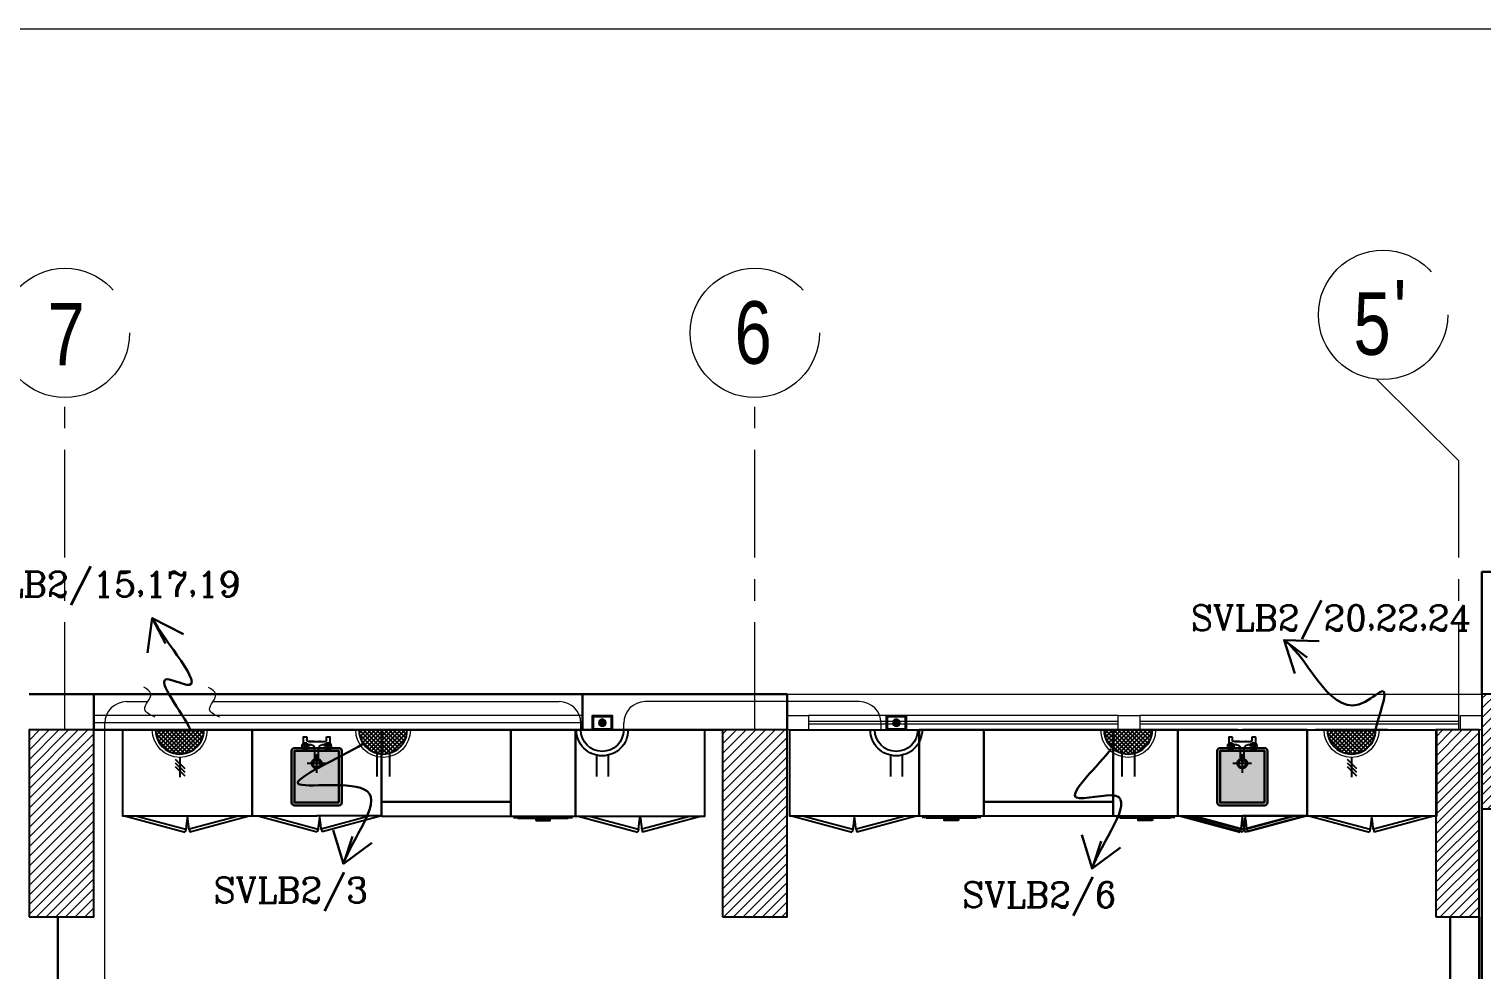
# Model space of a CAD drawing. Extents: x 1315 to 1416, y 473 to 837.
# Drawn here: x 1355.04 to 1365.15, y 598.63 to 605.18 of the extents above; entities that cross this region are included whole.
import ezdxf

# ---------------------------------------------------------------- set-up
doc = ezdxf.new("R2010")
doc.units = 0
doc.header["$MEASUREMENT"] = 0
for name, pattern in [('ACAD_ISO02W100', [15, 12, -3]), ('CENTERX2', [4, 2.5, -0.5, 0.5, -0.5]), ('DASHED', [19.05, 12.7, -6.35])]:
    doc.linetypes.add(name, pattern=pattern)
doc.layers.get('0').update_dxf_attribs({"color": 252, "linetype": 'CONTINUOUS', "lineweight": 30})
for name, color, linetype in [('-FUR', 252, 'CONTINUOUS'), ('E-SOCKETS', 6, 'CONTINUOUS'), ('POWER', 1, 'CONTINUOUS'), ('SAN', 252, 'CONTINUOUS'), ('WIRING', 4, 'CONTINUOUS')]:
    doc.layers.add(name, color=color, linetype=linetype)
for name, color, linetype, lineweight in [('axis', 252, 'CENTERX2', 5), ('Column', 252, 'CONTINUOUS', 25), ('elev', 252, 'CONTINUOUS', 9), ('Elevation', 252, 'CONTINUOUS', 18), ('hatch', 252, 'CONTINUOUS', 9), ('txt in circle', 252, 'CONTINUOUS', 13), ('UG-BORDER', 20, 'CONTINUOUS', 80), ('Wall', 252, 'CONTINUOUS', 30), ('WINDOW', 252, 'CONTINUOUS', 5), ('WIRRING', 3, 'CONTINUOUS', 5)]:
    doc.layers.add(name, color=color, linetype=linetype, lineweight=lineweight)
doc.styles.add('ARIAL', font='arial.ttf')
doc.styles.add('E80', font='romanc.shx')
doc.styles.add('SOSA2', font='SOSA.shx', dxfattribs={"width": 0.8})
doc.dimstyles.new('DIM-100-IN', dxfattribs={"dimtxt": 0.22, "dimasz": 0.1, "dimexe": 0.15, "dimexo": 0.15, "dimgap": 0, "dimtad": 0, "dimrnd": 0.05, "dimzin": 1, "dimdsep": 46, "dimtxsty": 'ARIAL', "dimblk": 'DOT', "dimcen": 0.2, "dimclrd": 256, "dimclre": 256, "dimclrt": 23, "dimadec": 0, "dimazin": 0, "dimtfac": 1, "dimtmove": 2, "dimatfit": 2, "dimldrblk": 'OPEN90', "dimfxl": 0.15, "dimfxlon": 1, "dimtolj": 1, "dimtzin": 0, "dimlwe": -1, "dimarcsym": 0})
pattern_1 = [(45, (1560.84348, 263.17996), (-0.0336759605, 0.0336759605), [])]

# ---------------------------------------------------------------- blocks, each defined once
blk = doc.blocks.new('A$C11ED6BD5')
at = {"layer": 'axis', "color": 0, "ltscale": 2}
blk.add_line((-17.35, 23.823), (-17.921, 24.39), dxfattribs=at)
at = {"layer": 'axis', "color": 0, "ltscale": 0.3}
for p, q in [((-27.05, 21.95), (-27.05, 24.264)), ((-22.25, 21.95), (-22.25, 24.264)), ((-17.35, 21.95), (-17.35, 23.823))]:
    blk.add_line(p, q, dxfattribs=at)
at = {"layer": 'axis', "color": 0}
for centre in [(-17.878, 24.84), (-27.05, 24.714), (-22.25, 24.714)]:
    blk.add_circle(centre, 0.45, dxfattribs=at)
at = {"layer": 'txt in circle', "color": 0, "ltscale": 0.01, "attachment_point": 5, "style": 'SOSA2'}
for s, insert, char_height in [("{\\fArial|b0|i0|c0|p34;'}", (-17.76, 24.866), 0.43546), ('5', (-17.954, 24.776), 0.435), ('7', (-27.041, 24.705), 0.435), ('6', (-22.261, 24.714), 0.435)]:
    blk.add_mtext(s, dxfattribs=dict(at, insert=insert, char_height=char_height))
blk = doc.blocks.new('5')
at = {"layer": '-FUR', "linetype": 'ACAD_ISO02W100'}
for p, q in [((41999.789, -66320.448), (42000.689, -66320.448)), ((41999.809, -66321.048), (42000.222, -66321.159)), ((41999.886, -66321.048), (42000.227, -66321.139)), ((42000.591, -66321.048), (42000.25, -66321.139)), ((42000.669, -66321.048), (42000.255, -66321.159)), ((42000.227, -66321.139), (42000.222, -66321.159)), ((42000.25, -66321.139), (42000.255, -66321.159))]:
    blk.add_line(p, q, dxfattribs=at)
at = {"layer": '-FUR'}
blk.add_lwpolyline([(41999.789, -66320.448), (42000.689, -66320.448), (42000.689, -66321.048), (41999.789, -66321.048)], close=True, dxfattribs=at)
at = {"layer": '-FUR', "linetype": 'ACAD_ISO02W100'}
for centre, start, end in [((42001.754, -66321.281), 171.2611, 174.7069), ((41998.723, -66321.281), 5.2931, 8.7389)]:
    blk.add_arc(centre, 1.533, start, end, dxfattribs=at)
blk = doc.blocks.new('3')
at = {"layer": '-FUR', "linetype": 'ACAD_ISO02W100'}
blk.add_line((41990.019, -66320.48), (41990.469, -66320.48), dxfattribs=at)
at = {"layer": '-FUR'}
for p, q in [((41990.039, -66321.09), (41990.449, -66321.09)), ((41990.069, -66321.095), (41990.419, -66321.095))]:
    blk.add_line(p, q, dxfattribs=at)
blk.add_lwpolyline([(41990.019, -66321.08), (41990.469, -66321.08), (41990.469, -66320.48), (41990.019, -66320.48)], close=True, dxfattribs=at)
at = {"layer": '-FUR', "color": 1}
blk.add_lwpolyline([(41990.194, -66321.11), (41990.294, -66321.11), (41990.294, -66321.1), (41990.194, -66321.1)], close=True, dxfattribs=at)
blk = doc.blocks.new('ba7es')
at = {"layer": '-FUR', "linetype": 'ACAD_ISO02W100'}
blk.add_line((1323.89, 576.658), (1322.99, 576.658), dxfattribs=at)
for p, q in [((1323.89, 577.258), (1322.99, 577.258)), ((1322.99, 577.258), (1322.99, 576.658)), ((1323.89, 576.658), (1323.89, 577.258)), ((1322.99, 576.658), (1322.99, 576.758)), ((1322.99, 576.758), (1323.89, 576.758))]:
    blk.add_line(p, q)
blk = doc.blocks.new('YY5Y5')
at = {"layer": 'SAN', "color": 1}
for p, q in [((434.16, 537.56), (433.7, 538.02)), ((434.16, 536.15), (433.7, 535.69)), ((433.83, 542.04), (433.83, 538.56)), ((435.73, 542.41), (434.2, 542.41)), ((435.58, 537.56), (436.04, 538.02)), ((435.58, 536.15), (436.04, 535.69)), ((435.73, 540.55), (435.73, 542.41)), ((436.72, 537.65), (438.25, 537.65)), ((446.18, 539.55), (436.73, 539.55)), ((440.5, 535.4), (440.5, 528.74)), ((442.4, 528.74), (442.4, 535.4)), ((443.04, 539.55), (446.16, 539.55)), ((444.65, 537.65), (446.18, 537.65)), ((447.32, 537.56), (446.86, 538.02)), ((447.32, 536.15), (446.86, 535.69)), ((447.16, 542.41), (447.16, 540.55)), ((448.69, 542.41), (447.16, 542.41)), ((448.74, 537.56), (449.2, 538.02)), ((448.74, 536.15), (449.2, 535.69)), ((449.07, 538.56), (449.07, 542.04)), ((440.87, 528.36), (442.03, 528.36))]:
    blk.add_line(p, q, dxfattribs=at)
at = {"layer": 'SAN', "color": 1, "linetype": 'Continuous'}
blk.add_line((439.23, 539.55), (439.86, 539.55), dxfattribs=at)
at = {"layer": 'SAN', "color": 2, "linetype": 'DASHED'}
for points in [[(436.06, 527.03), (446.84, 527.03)], [(441.45, 532.42), (441.45, 521.63)]]:
    blk.add_lwpolyline(points, dxfattribs=at)
at = {"layer": 'SAN', "color": 1}
for centre, radius in [((434.87, 536.85), 2), ((434.87, 536.85), 1), ((434.87, 536.85), 0.8), ((448.03, 536.85), 2), ((448.03, 536.85), 1), ((448.03, 536.85), 0.8)]:
    blk.add_circle(centre, radius, dxfattribs=at)
for centre, radius, start, end in [((434.2, 542.04), 0.375, 90, 180), ((436.73, 540.55), 1, 180, 270), ((438.25, 535.4), 2.25, 0, 90), ((444.65, 535.4), 2.25, 90, 180), ((446.16, 540.55), 1, 270, 0), ((448.69, 542.04), 0.375, 0, 90), ((441.45, 527.03), 2.86, 109.43194, 70.56806), ((441.45, 527.03), 2.08, 117.27647, 62.72353), ((440.87, 528.74), 0.375, 180, 270), ((442.03, 528.74), 0.375, 270, 360)]:
    blk.add_arc(centre, radius, start, end, dxfattribs=at)
blk = doc.blocks.new('fd')
at = {"layer": '-FUR'}
h = blk.add_hatch(color=254, dxfattribs=at)
h.paths.add_polyline_path([(1322.664, 576.699), (1322.354, 576.699), (1322.354, 577.059), (1322.664, 577.059)], flags=16)
edge = h.paths.add_edge_path()
edge.add_line((1322.664, 576.679), (1322.354, 576.679))
edge.add_arc((1322.354, 576.699), 0.02, 180, 270, ccw=False)
edge.add_line((1322.334, 576.699), (1322.334, 577.059))
edge.add_arc((1322.354, 577.059), 0.02, 90, 180, ccw=False)
edge.add_line((1322.354, 577.079), (1322.664, 577.079))
edge.add_arc((1322.664, 577.059), 0.02, 0, 90, ccw=False)
edge.add_line((1322.684, 577.059), (1322.684, 576.699))
edge.add_arc((1322.664, 576.699), 0.02, -90, 0, ccw=False)
blk.add_hatch(color=253, dxfattribs=at).paths.add_polyline_path([(1322.664, 577.059), (1322.664, 576.699), (1322.354, 576.699), (1322.354, 577.059)])
h = blk.add_hatch(color=251, dxfattribs=at)
h.paths.add_polyline_path([(1322.634, 577.029), (1322.664, 577.059), (1322.664, 576.699), (1322.634, 576.729)])
h.paths.add_polyline_path([(1322.634, 576.729), (1322.664, 576.699), (1322.354, 576.699), (1322.384, 576.729)])
h = blk.add_hatch(color=252, dxfattribs=at)
h.paths.add_polyline_path([(1322.384, 577.029), (1322.354, 577.059), (1322.664, 577.059), (1322.634, 577.029)])
h.paths.add_polyline_path([(1322.384, 576.729), (1322.354, 576.699), (1322.354, 577.059), (1322.384, 577.029)])
for p, q in [((1322.478, 577.206), (1322.06, 577.206)), ((1322.478, 577.206), (1322.96, 577.206)), ((1322.06, 576.606), (1322.51, 576.606)), ((1322.96, 576.606), (1322.51, 576.606))]:
    blk.add_line(p, q, dxfattribs=at)
at = {"layer": '-FUR', "linetype": 'ACAD_ISO02W100'}
for p, q in [((1322.06, 577.206), (1322.51, 577.206)), ((1322.96, 577.206), (1322.51, 577.206)), ((1322.1, 576.606), (1322.513, 576.495)), ((1322.177, 576.606), (1322.518, 576.514)), ((1322.882, 576.606), (1322.541, 576.514)), ((1322.96, 576.606), (1322.546, 576.495)), ((1322.518, 576.514), (1322.513, 576.495)), ((1322.541, 576.514), (1322.546, 576.495))]:
    blk.add_line(p, q, dxfattribs=at)
for centre, start, end in [((1324.045, 576.373), 171.2611, 174.7069), ((1321.014, 576.373), 5.2931, 8.7389)]:
    blk.add_arc(centre, 1.533, start, end, dxfattribs=at)
for p, q in [((1322.06, 577.206), (1322.06, 576.606)), ((1322.96, 577.206), (1322.96, 576.606))]:
    blk.add_line(p, q)
blk.add_lwpolyline([(1322.664, 576.679), (1322.354, 576.679, -0.414214), (1322.334, 576.699), (1322.334, 577.059, -0.414214), (1322.354, 577.079), (1322.664, 577.079, -0.414214), (1322.684, 577.059), (1322.684, 576.699, -0.414214)], format="xyb", close=True)
blk.add_lwpolyline([(1322.664, 576.679), (1322.354, 576.679, -0.414214), (1322.334, 576.699), (1322.334, 577.059, -0.414214), (1322.354, 577.079), (1322.664, 577.079, -0.414214), (1322.684, 577.059), (1322.684, 576.699, -0.414214)], format="xyb", close=True)
blk.add_lwpolyline([(1322.664, 576.699), (1322.354, 576.699), (1322.354, 577.059), (1322.664, 577.059)], close=True)
at = {"extrusion": (0, 0, -1), "xscale": 0.0121000000000322, "yscale": 0.0121000000000322, "zscale": -0.0121}
blk.add_blockref('YY5Y5', (-1327.85, 570.595), dxfattribs=at)
blk = doc.blocks.new('juy')
blk.add_line((1322.96, 577.206), (1322.96, 576.606))
blk.add_blockref('fd', (0, 0))
blk = doc.blocks.new('LAB 2')
h = blk.add_hatch(color=251)
h.set_gradient(color1=(255, 191, 127), color2=(255, 181, 107), one_color=1, tint=0.71)
h.paths.add_polyline_path([(993.602, 445.003), (993.292, 445.003), (993.292, 444.643), (993.602, 444.643)], flags=0)
edge = h.paths.add_edge_path(flags=17)
edge.add_line((993.602, 445.023), (993.292, 445.023))
edge.add_arc((993.292, 445.003), 0.02, 90, 180)
edge.add_line((993.272, 445.003), (993.272, 444.643))
edge.add_arc((993.292, 444.643), 0.02, 180, 270)
edge.add_line((993.292, 444.623), (993.602, 444.623))
edge.add_arc((993.602, 444.643), 0.02, 270, 360)
edge.add_line((993.622, 444.643), (993.622, 445.003))
edge.add_arc((993.602, 445.003), 0.02, 360, 450)
edge = h.paths.add_edge_path(flags=0)
edge.add_line((993.435, 444.71), (993.435, 444.629))
edge = h.paths.add_edge_path(flags=0)
edge.add_line((993.458, 444.629), (993.458, 444.71))
edge = h.paths.add_edge_path(flags=0)
edge.add_line((993.447, 444.665), (993.447, 444.796))
edge = h.paths.add_edge_path(flags=0)
edge.add_line((993.512, 444.731), (993.381, 444.731))
edge = h.paths.add_edge_path(flags=0)
edge.add_arc((993.447, 444.731), 0.0346, -70.5681, 250.5681, ccw=False)
edge = h.paths.add_edge_path(flags=0)
edge.add_arc((993.447, 444.731), 0.0251, -62.7235, 242.7235, ccw=False)
edge = h.paths.add_edge_path(flags=0)
edge.add_arc((993.44, 444.71), 0.00454, 90, 180, ccw=False)
edge = h.paths.add_edge_path(flags=0)
edge.add_arc((993.454, 444.71), 0.00454, 0, 90, ccw=False)
edge = h.paths.add_edge_path(flags=0)
edge.add_line((993.454, 444.714), (993.44, 444.714))
edge = h.paths.add_edge_path(flags=16)
edge.add_arc((993.367, 444.612), 0.0121, 0, 360, ccw=False)
edge = h.paths.add_edge_path(flags=16)
edge.add_line((993.518, 444.62), (993.512, 444.626))
edge = h.paths.add_edge_path(flags=16)
edge.add_line((993.535, 444.62), (993.54, 444.626))
edge = h.paths.add_edge_path(flags=16)
edge.add_line((993.358, 444.62), (993.353, 444.626))
edge = h.paths.add_edge_path(flags=16)
edge.add_line((993.376, 444.62), (993.381, 444.626))
h = blk.add_hatch(color=251)
h.set_gradient(color1=(255, 191, 127), color2=(255, 181, 107), one_color=1, tint=0.71)
edge = h.paths.add_edge_path(flags=17)
edge.add_line((993.602, 445.023), (993.292, 445.023))
edge.add_arc((993.292, 445.003), 0.02, 90, 180)
edge.add_line((993.272, 445.003), (993.272, 444.643))
edge.add_arc((993.292, 444.643), 0.02, 180, 270)
edge.add_line((993.292, 444.623), (993.602, 444.623))
edge.add_arc((993.602, 444.643), 0.02, 270, 360)
edge.add_line((993.622, 444.643), (993.622, 445.003))
edge.add_arc((993.602, 445.003), 0.02, 360, 450)
h.paths.add_polyline_path([(993.602, 445.003), (993.292, 445.003), (993.292, 444.643), (993.602, 444.643)], flags=0)
edge = h.paths.add_edge_path(flags=0)
edge.add_line((993.435, 444.71), (993.435, 444.629))
edge = h.paths.add_edge_path(flags=0)
edge.add_line((993.458, 444.629), (993.458, 444.71))
edge = h.paths.add_edge_path(flags=0)
edge.add_line((993.447, 444.665), (993.447, 444.796))
edge = h.paths.add_edge_path(flags=0)
edge.add_line((993.512, 444.731), (993.381, 444.731))
edge = h.paths.add_edge_path(flags=0)
edge.add_arc((993.447, 444.731), 0.0346, -70.5681, 250.5681, ccw=False)
edge = h.paths.add_edge_path(flags=0)
edge.add_arc((993.447, 444.731), 0.0251, -62.7235, 242.7235, ccw=False)
edge = h.paths.add_edge_path(flags=0)
edge.add_arc((993.44, 444.71), 0.00454, 90, 180, ccw=False)
edge = h.paths.add_edge_path(flags=0)
edge.add_arc((993.454, 444.71), 0.00454, 0, 90, ccw=False)
edge = h.paths.add_edge_path(flags=0)
edge.add_line((993.454, 444.714), (993.44, 444.714))
edge = h.paths.add_edge_path(flags=16)
edge.add_arc((993.367, 444.612), 0.0121, 0, 360, ccw=False)
edge = h.paths.add_edge_path(flags=16)
edge.add_line((993.518, 444.62), (993.512, 444.626))
edge = h.paths.add_edge_path(flags=16)
edge.add_line((993.535, 444.62), (993.54, 444.626))
edge = h.paths.add_edge_path(flags=16)
edge.add_line((993.358, 444.62), (993.353, 444.626))
edge = h.paths.add_edge_path(flags=16)
edge.add_line((993.376, 444.62), (993.381, 444.626))
h = blk.add_hatch(color=251)
h.set_gradient(color1=(255, 191, 127), color2=(255, 181, 107), one_color=1, tint=0.71)
edge = h.paths.add_edge_path(flags=16)
edge.add_line((993.602, 445.023), (993.292, 445.023))
edge.add_arc((993.292, 445.003), 0.02, 90, 180)
edge.add_line((993.272, 445.003), (993.272, 444.643))
edge.add_arc((993.292, 444.643), 0.02, 180, 270)
edge.add_line((993.292, 444.623), (993.602, 444.623))
edge.add_arc((993.602, 444.643), 0.02, 270, 360)
edge.add_line((993.622, 444.643), (993.622, 445.003))
edge.add_arc((993.602, 445.003), 0.02, 360, 450)
edge = h.paths.add_edge_path()
edge.add_arc((993.367, 444.612), 0.0242, 0, 360, ccw=False)
edge = h.paths.add_edge_path(flags=16)
edge.add_arc((993.367, 444.612), 0.0121, 0, 360, ccw=False)
edge = h.paths.add_edge_path(flags=16)
edge.add_arc((993.367, 444.612), 0.00968, 0, 360, ccw=False)
edge = h.paths.add_edge_path(flags=16)
edge.add_line((993.358, 444.62), (993.353, 444.626))
edge = h.paths.add_edge_path(flags=16)
edge.add_line((993.358, 444.603), (993.353, 444.598))
edge = h.paths.add_edge_path(flags=16)
edge.add_line((993.376, 444.62), (993.381, 444.626))
edge = h.paths.add_edge_path(flags=16)
edge.add_line((993.376, 444.603), (993.381, 444.598))
h = blk.add_hatch(color=251)
h.set_gradient(color1=(255, 191, 127), color2=(255, 181, 107), one_color=1, tint=0.71)
edge = h.paths.add_edge_path(flags=16)
edge.add_line((993.602, 445.023), (993.292, 445.023))
edge.add_arc((993.292, 445.003), 0.02, 90, 180)
edge.add_line((993.272, 445.003), (993.272, 444.643))
edge.add_arc((993.292, 444.643), 0.02, 180, 270)
edge.add_line((993.292, 444.623), (993.602, 444.623))
edge.add_arc((993.602, 444.643), 0.02, 270, 360)
edge.add_line((993.622, 444.643), (993.622, 445.003))
edge.add_arc((993.602, 445.003), 0.02, 360, 450)
edge = h.paths.add_edge_path()
edge.add_arc((993.526, 444.612), 0.0242, 0, 360, ccw=False)
edge = h.paths.add_edge_path(flags=16)
edge.add_arc((993.526, 444.612), 0.0121, 0, 360, ccw=False)
edge = h.paths.add_edge_path(flags=16)
edge.add_arc((993.526, 444.612), 0.00968, 0, 360, ccw=False)
edge = h.paths.add_edge_path(flags=16)
edge.add_line((993.518, 444.62), (993.512, 444.626))
edge = h.paths.add_edge_path(flags=16)
edge.add_line((993.518, 444.603), (993.512, 444.598))
edge = h.paths.add_edge_path(flags=16)
edge.add_line((993.535, 444.62), (993.54, 444.626))
edge = h.paths.add_edge_path(flags=16)
edge.add_line((993.535, 444.603), (993.54, 444.598))
h = blk.add_hatch(color=251)
h.set_gradient(color1=(255, 191, 127), color2=(255, 181, 107), one_color=1, tint=0.71)
edge = h.paths.add_edge_path(flags=16)
edge.add_line((993.602, 445.023), (993.292, 445.023))
edge.add_arc((993.292, 445.003), 0.02, 90, 180)
edge.add_line((993.272, 445.003), (993.272, 444.643))
edge.add_arc((993.292, 444.643), 0.02, 180, 270)
edge.add_line((993.292, 444.623), (993.602, 444.623))
edge.add_arc((993.602, 444.643), 0.02, 270, 360)
edge.add_line((993.622, 444.643), (993.622, 445.003))
edge.add_arc((993.602, 445.003), 0.02, 360, 450)
edge = h.paths.add_edge_path(flags=0)
edge.add_line((993.435, 444.71), (993.435, 444.629))
edge = h.paths.add_edge_path()
edge.add_arc((993.408, 444.629), 0.0272, 270, 360, ccw=False)
h = blk.add_hatch(color=251)
h.set_gradient(color1=(255, 191, 127), color2=(255, 181, 107), one_color=1, tint=0.71)
edge = h.paths.add_edge_path(flags=16)
edge.add_line((993.602, 445.023), (993.292, 445.023))
edge.add_arc((993.292, 445.003), 0.02, 90, 180)
edge.add_line((993.272, 445.003), (993.272, 444.643))
edge.add_arc((993.292, 444.643), 0.02, 180, 270)
edge.add_line((993.292, 444.623), (993.602, 444.623))
edge.add_arc((993.602, 444.643), 0.02, 270, 360)
edge.add_line((993.622, 444.643), (993.622, 445.003))
edge.add_arc((993.602, 445.003), 0.02, 360, 450)
edge = h.paths.add_edge_path(flags=0)
edge.add_line((993.458, 444.629), (993.458, 444.71))
edge = h.paths.add_edge_path()
edge.add_arc((993.485, 444.629), 0.0272, 180, 270, ccw=False)
h = blk.add_hatch(color=251)
h.set_gradient(color1=(255, 191, 127), color2=(255, 181, 107), one_color=1, tint=0.71)
edge = h.paths.add_edge_path(flags=16)
edge.add_line((993.602, 445.023), (993.292, 445.023))
edge.add_arc((993.292, 445.003), 0.02, 90, 180)
edge.add_line((993.272, 445.003), (993.272, 444.643))
edge.add_arc((993.292, 444.643), 0.02, 180, 270)
edge.add_line((993.292, 444.623), (993.602, 444.623))
edge.add_arc((993.602, 444.643), 0.02, 270, 360)
edge.add_line((993.622, 444.643), (993.622, 445.003))
edge.add_arc((993.602, 445.003), 0.02, 360, 450)
h.paths.add_polyline_path([(993.602, 445.003), (993.292, 445.003), (993.292, 444.643), (993.602, 444.643)], flags=0)
edge = h.paths.add_edge_path(flags=17)
edge.add_line((993.602, 445.023), (993.292, 445.023))
edge.add_arc((993.292, 445.003), 0.02, 90, 180)
edge.add_line((993.272, 445.003), (993.272, 444.643))
edge.add_arc((993.292, 444.643), 0.02, 180, 270)
edge.add_line((993.292, 444.623), (993.602, 444.623))
edge.add_arc((993.602, 444.643), 0.02, 270, 360)
edge.add_line((993.622, 444.643), (993.622, 445.003))
edge.add_arc((993.602, 445.003), 0.02, 360, 450)
edge = h.paths.add_edge_path(flags=0)
edge.add_line((993.435, 444.71), (993.435, 444.629))
edge = h.paths.add_edge_path(flags=0)
edge.add_line((993.458, 444.629), (993.458, 444.71))
edge = h.paths.add_edge_path(flags=0)
edge.add_line((993.447, 444.665), (993.447, 444.796))
edge = h.paths.add_edge_path(flags=0)
edge.add_line((993.512, 444.731), (993.381, 444.731))
edge = h.paths.add_edge_path(flags=0)
edge.add_arc((993.447, 444.731), 0.0346, -70.5681, 250.5681, ccw=False)
edge = h.paths.add_edge_path(flags=0)
edge.add_arc((993.447, 444.731), 0.0251, -62.7235, 242.7235, ccw=False)
edge = h.paths.add_edge_path(flags=0)
edge.add_arc((993.44, 444.71), 0.00454, 90, 180, ccw=False)
edge = h.paths.add_edge_path(flags=0)
edge.add_arc((993.454, 444.71), 0.00454, 0, 90, ccw=False)
edge = h.paths.add_edge_path(flags=0)
edge.add_line((993.454, 444.714), (993.44, 444.714))
edge = h.paths.add_edge_path(flags=16)
edge.add_arc((993.526, 444.612), 0.0121, 0, 360, ccw=False)
edge = h.paths.add_edge_path(flags=16)
edge.add_arc((993.367, 444.612), 0.0121, 0, 360, ccw=False)
edge = h.paths.add_edge_path(flags=16)
edge.add_line((993.518, 444.62), (993.512, 444.626))
edge = h.paths.add_edge_path(flags=16)
edge.add_line((993.535, 444.62), (993.54, 444.626))
edge = h.paths.add_edge_path(flags=16)
edge.add_line((993.358, 444.62), (993.353, 444.626))
edge = h.paths.add_edge_path(flags=16)
edge.add_line((993.376, 444.62), (993.381, 444.626))
h = blk.add_hatch(color=251)
h.set_gradient(color1=(255, 191, 127), color2=(255, 181, 107), one_color=1, tint=0.71)
h.paths.add_polyline_path([(1000.042, 445.003), (999.732, 445.003), (999.732, 444.643), (1000.042, 444.643)], flags=0)
edge = h.paths.add_edge_path(flags=17)
edge.add_line((1000.042, 445.023), (999.732, 445.023))
edge.add_arc((999.732, 445.003), 0.02, 90, 180)
edge.add_line((999.712, 445.003), (999.712, 444.643))
edge.add_arc((999.732, 444.643), 0.02, 180, 270)
edge.add_line((999.732, 444.623), (1000.042, 444.623))
edge.add_arc((1000.042, 444.643), 0.02, 270, 360)
edge.add_line((1000.062, 444.643), (1000.062, 445.003))
edge.add_arc((1000.042, 445.003), 0.02, 360, 450)
edge = h.paths.add_edge_path(flags=0)
edge.add_line((999.876, 444.71), (999.876, 444.629))
edge = h.paths.add_edge_path(flags=0)
edge.add_line((999.899, 444.629), (999.899, 444.71))
edge = h.paths.add_edge_path(flags=0)
edge.add_line((999.887, 444.665), (999.887, 444.796))
edge = h.paths.add_edge_path(flags=0)
edge.add_line((999.952, 444.731), (999.822, 444.731))
edge = h.paths.add_edge_path(flags=0)
edge.add_arc((999.887, 444.731), 0.0346, -70.5681, 250.5681, ccw=False)
edge = h.paths.add_edge_path(flags=0)
edge.add_arc((999.887, 444.731), 0.0251, -62.7235, 242.7235, ccw=False)
edge = h.paths.add_edge_path(flags=0)
edge.add_arc((999.88, 444.71), 0.00454, 90, 180, ccw=False)
edge = h.paths.add_edge_path(flags=0)
edge.add_arc((999.894, 444.71), 0.00454, 0, 90, ccw=False)
edge = h.paths.add_edge_path(flags=0)
edge.add_line((999.894, 444.714), (999.88, 444.714))
edge = h.paths.add_edge_path(flags=16)
edge.add_arc((999.808, 444.612), 0.0121, 0, 360, ccw=False)
edge = h.paths.add_edge_path(flags=16)
edge.add_line((999.958, 444.62), (999.953, 444.626))
edge = h.paths.add_edge_path(flags=16)
edge.add_line((999.975, 444.62), (999.981, 444.626))
edge = h.paths.add_edge_path(flags=16)
edge.add_line((999.799, 444.62), (999.793, 444.626))
edge = h.paths.add_edge_path(flags=16)
edge.add_line((999.816, 444.62), (999.822, 444.626))
h = blk.add_hatch(color=251)
h.set_gradient(color1=(255, 191, 127), color2=(255, 181, 107), one_color=1, tint=0.71)
edge = h.paths.add_edge_path(flags=17)
edge.add_line((1000.042, 445.023), (999.732, 445.023))
edge.add_arc((999.732, 445.003), 0.02, 90, 180)
edge.add_line((999.712, 445.003), (999.712, 444.643))
edge.add_arc((999.732, 444.643), 0.02, 180, 270)
edge.add_line((999.732, 444.623), (1000.042, 444.623))
edge.add_arc((1000.042, 444.643), 0.02, 270, 360)
edge.add_line((1000.062, 444.643), (1000.062, 445.003))
edge.add_arc((1000.042, 445.003), 0.02, 360, 450)
h.paths.add_polyline_path([(1000.042, 445.003), (999.732, 445.003), (999.732, 444.643), (1000.042, 444.643)], flags=0)
edge = h.paths.add_edge_path(flags=0)
edge.add_line((999.876, 444.71), (999.876, 444.629))
edge = h.paths.add_edge_path(flags=0)
edge.add_line((999.899, 444.629), (999.899, 444.71))
edge = h.paths.add_edge_path(flags=0)
edge.add_line((999.887, 444.665), (999.887, 444.796))
edge = h.paths.add_edge_path(flags=0)
edge.add_line((999.952, 444.731), (999.822, 444.731))
edge = h.paths.add_edge_path(flags=0)
edge.add_arc((999.887, 444.731), 0.0346, -70.5681, 250.5681, ccw=False)
edge = h.paths.add_edge_path(flags=0)
edge.add_arc((999.887, 444.731), 0.0251, -62.7235, 242.7235, ccw=False)
edge = h.paths.add_edge_path(flags=0)
edge.add_arc((999.88, 444.71), 0.00454, 90, 180, ccw=False)
edge = h.paths.add_edge_path(flags=0)
edge.add_arc((999.894, 444.71), 0.00454, 0, 90, ccw=False)
edge = h.paths.add_edge_path(flags=0)
edge.add_line((999.894, 444.714), (999.88, 444.714))
edge = h.paths.add_edge_path(flags=16)
edge.add_arc((999.808, 444.612), 0.0121, 0, 360, ccw=False)
edge = h.paths.add_edge_path(flags=16)
edge.add_line((999.958, 444.62), (999.953, 444.626))
edge = h.paths.add_edge_path(flags=16)
edge.add_line((999.975, 444.62), (999.981, 444.626))
edge = h.paths.add_edge_path(flags=16)
edge.add_line((999.799, 444.62), (999.793, 444.626))
edge = h.paths.add_edge_path(flags=16)
edge.add_line((999.816, 444.62), (999.822, 444.626))
h = blk.add_hatch(color=251)
h.set_gradient(color1=(255, 191, 127), color2=(255, 181, 107), one_color=1, tint=0.71)
edge = h.paths.add_edge_path(flags=16)
edge.add_line((1000.042, 445.023), (999.732, 445.023))
edge.add_arc((999.732, 445.003), 0.02, 90, 180)
edge.add_line((999.712, 445.003), (999.712, 444.643))
edge.add_arc((999.732, 444.643), 0.02, 180, 270)
edge.add_line((999.732, 444.623), (1000.042, 444.623))
edge.add_arc((1000.042, 444.643), 0.02, 270, 360)
edge.add_line((1000.062, 444.643), (1000.062, 445.003))
edge.add_arc((1000.042, 445.003), 0.02, 360, 450)
edge = h.paths.add_edge_path()
edge.add_arc((999.808, 444.612), 0.0242, 0, 360, ccw=False)
edge = h.paths.add_edge_path(flags=16)
edge.add_arc((999.808, 444.612), 0.0121, 0, 360, ccw=False)
edge = h.paths.add_edge_path(flags=16)
edge.add_arc((999.808, 444.612), 0.00968, 0, 360, ccw=False)
edge = h.paths.add_edge_path(flags=16)
edge.add_line((999.799, 444.62), (999.793, 444.626))
edge = h.paths.add_edge_path(flags=16)
edge.add_line((999.799, 444.603), (999.793, 444.598))
edge = h.paths.add_edge_path(flags=16)
edge.add_line((999.816, 444.62), (999.822, 444.626))
edge = h.paths.add_edge_path(flags=16)
edge.add_line((999.816, 444.603), (999.822, 444.598))
h = blk.add_hatch(color=251)
h.set_gradient(color1=(255, 191, 127), color2=(255, 181, 107), one_color=1, tint=0.71)
edge = h.paths.add_edge_path(flags=16)
edge.add_line((1000.042, 445.023), (999.732, 445.023))
edge.add_arc((999.732, 445.003), 0.02, 90, 180)
edge.add_line((999.712, 445.003), (999.712, 444.643))
edge.add_arc((999.732, 444.643), 0.02, 180, 270)
edge.add_line((999.732, 444.623), (1000.042, 444.623))
edge.add_arc((1000.042, 444.643), 0.02, 270, 360)
edge.add_line((1000.062, 444.643), (1000.062, 445.003))
edge.add_arc((1000.042, 445.003), 0.02, 360, 450)
edge = h.paths.add_edge_path()
edge.add_arc((999.967, 444.612), 0.0242, 0, 360, ccw=False)
edge = h.paths.add_edge_path(flags=16)
edge.add_arc((999.967, 444.612), 0.0121, 0, 360, ccw=False)
edge = h.paths.add_edge_path(flags=16)
edge.add_arc((999.967, 444.612), 0.00968, 0, 360, ccw=False)
edge = h.paths.add_edge_path(flags=16)
edge.add_line((999.958, 444.62), (999.953, 444.626))
edge = h.paths.add_edge_path(flags=16)
edge.add_line((999.958, 444.603), (999.953, 444.598))
edge = h.paths.add_edge_path(flags=16)
edge.add_line((999.975, 444.62), (999.981, 444.626))
edge = h.paths.add_edge_path(flags=16)
edge.add_line((999.975, 444.603), (999.981, 444.598))
h = blk.add_hatch(color=251)
h.set_gradient(color1=(255, 191, 127), color2=(255, 181, 107), one_color=1, tint=0.71)
edge = h.paths.add_edge_path(flags=16)
edge.add_line((1000.042, 445.023), (999.732, 445.023))
edge.add_arc((999.732, 445.003), 0.02, 90, 180)
edge.add_line((999.712, 445.003), (999.712, 444.643))
edge.add_arc((999.732, 444.643), 0.02, 180, 270)
edge.add_line((999.732, 444.623), (1000.042, 444.623))
edge.add_arc((1000.042, 444.643), 0.02, 270, 360)
edge.add_line((1000.062, 444.643), (1000.062, 445.003))
edge.add_arc((1000.042, 445.003), 0.02, 360, 450)
edge = h.paths.add_edge_path(flags=0)
edge.add_line((999.876, 444.71), (999.876, 444.629))
edge = h.paths.add_edge_path()
edge.add_arc((999.848, 444.629), 0.0272, 270, 360, ccw=False)
h = blk.add_hatch(color=251)
h.set_gradient(color1=(255, 191, 127), color2=(255, 181, 107), one_color=1, tint=0.71)
edge = h.paths.add_edge_path(flags=16)
edge.add_line((1000.042, 445.023), (999.732, 445.023))
edge.add_arc((999.732, 445.003), 0.02, 90, 180)
edge.add_line((999.712, 445.003), (999.712, 444.643))
edge.add_arc((999.732, 444.643), 0.02, 180, 270)
edge.add_line((999.732, 444.623), (1000.042, 444.623))
edge.add_arc((1000.042, 444.643), 0.02, 270, 360)
edge.add_line((1000.062, 444.643), (1000.062, 445.003))
edge.add_arc((1000.042, 445.003), 0.02, 360, 450)
edge = h.paths.add_edge_path(flags=0)
edge.add_line((999.899, 444.629), (999.899, 444.71))
edge = h.paths.add_edge_path()
edge.add_arc((999.926, 444.629), 0.0272, 180, 270, ccw=False)
h = blk.add_hatch(color=251)
h.set_gradient(color1=(255, 191, 127), color2=(255, 181, 107), one_color=1, tint=0.71)
edge = h.paths.add_edge_path(flags=16)
edge.add_line((1000.042, 445.023), (999.732, 445.023))
edge.add_arc((999.732, 445.003), 0.02, 90, 180)
edge.add_line((999.712, 445.003), (999.712, 444.643))
edge.add_arc((999.732, 444.643), 0.02, 180, 270)
edge.add_line((999.732, 444.623), (1000.042, 444.623))
edge.add_arc((1000.042, 444.643), 0.02, 270, 360)
edge.add_line((1000.062, 444.643), (1000.062, 445.003))
edge.add_arc((1000.042, 445.003), 0.02, 360, 450)
h.paths.add_polyline_path([(1000.042, 445.003), (999.732, 445.003), (999.732, 444.643), (1000.042, 444.643)], flags=0)
edge = h.paths.add_edge_path(flags=17)
edge.add_line((1000.042, 445.023), (999.732, 445.023))
edge.add_arc((999.732, 445.003), 0.02, 90, 180)
edge.add_line((999.712, 445.003), (999.712, 444.643))
edge.add_arc((999.732, 444.643), 0.02, 180, 270)
edge.add_line((999.732, 444.623), (1000.042, 444.623))
edge.add_arc((1000.042, 444.643), 0.02, 270, 360)
edge.add_line((1000.062, 444.643), (1000.062, 445.003))
edge.add_arc((1000.042, 445.003), 0.02, 360, 450)
edge = h.paths.add_edge_path(flags=0)
edge.add_line((999.876, 444.71), (999.876, 444.629))
edge = h.paths.add_edge_path(flags=0)
edge.add_line((999.899, 444.629), (999.899, 444.71))
edge = h.paths.add_edge_path(flags=0)
edge.add_line((999.887, 444.665), (999.887, 444.796))
edge = h.paths.add_edge_path(flags=0)
edge.add_line((999.952, 444.731), (999.822, 444.731))
edge = h.paths.add_edge_path(flags=0)
edge.add_arc((999.887, 444.731), 0.0346, -70.5681, 250.5681, ccw=False)
edge = h.paths.add_edge_path(flags=0)
edge.add_arc((999.887, 444.731), 0.0251, -62.7235, 242.7235, ccw=False)
edge = h.paths.add_edge_path(flags=0)
edge.add_arc((999.88, 444.71), 0.00454, 90, 180, ccw=False)
edge = h.paths.add_edge_path(flags=0)
edge.add_arc((999.894, 444.71), 0.00454, 0, 90, ccw=False)
edge = h.paths.add_edge_path(flags=0)
edge.add_line((999.894, 444.714), (999.88, 444.714))
edge = h.paths.add_edge_path(flags=16)
edge.add_arc((999.967, 444.612), 0.0121, 0, 360, ccw=False)
edge = h.paths.add_edge_path(flags=16)
edge.add_arc((999.808, 444.612), 0.0121, 0, 360, ccw=False)
edge = h.paths.add_edge_path(flags=16)
edge.add_line((999.958, 444.62), (999.953, 444.626))
edge = h.paths.add_edge_path(flags=16)
edge.add_line((999.975, 444.62), (999.981, 444.626))
edge = h.paths.add_edge_path(flags=16)
edge.add_line((999.799, 444.62), (999.793, 444.626))
edge = h.paths.add_edge_path(flags=16)
edge.add_line((999.816, 444.62), (999.822, 444.626))
at = {"color": 251, "xscale": -1, "rotation": 180}
for name, p in [('juy', (-329.062, 1021.702)), ('juy', (-322.621, 1021.702)), ('ba7es', (-324.901, 1021.755))]:
    blk.add_blockref(name, p, dxfattribs=at)
at = {"color": 251, "rotation": 179.999999999975}
blk.add_blockref('ba7es', (2317.787, 1021.755), dxfattribs=at)
at = {"layer": 'Wall', "color": 251, "lineweight": 20, "xscale": -1, "rotation": 180}
for name, p in [('5', (-41007.691, -65875.951)), ('5', (-41003.05, -65875.951)), ('5', (-41000.35, -65875.951)), ('5', (-40999.45, -65875.951)), ('3', (-40995.222, -65875.983))]:
    blk.add_blockref(name, p, dxfattribs=at)
at = {"layer": 'Wall', "color": 251, "lineweight": 20}
for name, p, rotation in [('5', (42995.936, -65875.951), 179.999999999975), ('3', (42988.108, -65875.983), 180), ('3', (42989.458, -65875.983), 180)]:
    blk.add_blockref(name, p, dxfattribs=dict(at, rotation=rotation))
blk = doc.blocks.new('DOUBLEX POWER SOCKET')
at = {"layer": 'POWER', "ltscale": 0.05}
h = blk.add_hatch(dxfattribs=at)
h.set_pattern_fill('ANSI37', color=213, scale=0.000177778, angle=-90, style=0)
h.set_pattern_definition([(135, (-134.804893, -140.661473), (0.0117851071, 0.0117851071), []), (45, (-134.804893, -140.661473), (0.0117851071, -0.0117851071), [])])
edge = h.paths.add_edge_path()
edge.add_line((112.7598, -131.9321), (112.4931, -131.9321))
edge.add_ellipse((112.6264, -131.9321), major_axis=(0.1333, 0), ratio=1, start_angle=0.00923, end_angle=180.00923, ccw=False)
at = {"color": 7}
blk.add_arc((112.6264, -131.9321), 0.1515, 0, 180, dxfattribs=at)
at = {"layer": 'POWER', "color": 6}
for p, q in [((112.5918, -131.8033), (112.5918, -131.6747)), ((112.6611, -131.8033), (112.6611, -131.6747)), ((112.8264, -131.9321), (112.4264, -131.9321))]:
    blk.add_line(p, q, dxfattribs=at)
at = {"layer": 'POWER', "color": 6, "extrusion": (0, 0, -1)}
blk.add_ellipse((112.6264, -131.9321), major_axis=(0.1333, 0), ratio=1, start_param=3.141431, end_param=6.283024, dxfattribs=at)
blk = doc.blocks.new('DOPLEX SOCKET WP')
at = {"layer": 'E-SOCKETS'}
blk.add_hatch(color=2, dxfattribs=at).paths.add_polyline_path([(48.253, -124.291, -1), (48.301, -124.291, -1)])
at = {"layer": 'E-SOCKETS', "color": 2}
for p, q in [((48.237, -124.065), (48.237, -123.916)), ((48.317, -124.065), (48.317, -123.916)), ((48.097, -124.241), (48.458, -124.241)), ((48.103, -124.241), (48.452, -124.241))]:
    blk.add_line(p, q, dxfattribs=at)
for points in [[(48.345, -124.241), (48.209, -124.241), (48.209, -124.341), (48.345, -124.341)], [(48.339, -124.247), (48.215, -124.247), (48.215, -124.334), (48.339, -124.334)]]:
    blk.add_lwpolyline(points, close=True, dxfattribs=at)
blk.add_circle((48.277, -124.291), 0.0239, dxfattribs=at)
at = {"layer": 'E-SOCKETS', "color": 7, "linetype": 'DASHED'}
blk.add_arc((48.277, -124.241), 0.18, 0, 180, dxfattribs=at)
at = {"layer": 'E-SOCKETS', "color": 2}
blk.add_arc((48.277, -124.241), 0.149, 0, 180, dxfattribs=at)
blk = doc.blocks.new('_Dot')
at = {"color": 0, "linetype": 'ByBlock', "lineweight": -2}
blk.add_line((-0.5, 0), (-1, 0), dxfattribs=at)
at = {"color": 0, "linetype": 'ByBlock', "const_width": 0.5}
blk.add_lwpolyline([(-0.25, 0, 1), (0.25, 0, 1)], format="xyb", close=True, dxfattribs=at)
blk = doc.blocks.new('INDUSTRIAL SOCKET 3PH')
at = {"layer": 'POWER', "ltscale": 0.05}
h = blk.add_hatch(dxfattribs=at)
h.set_pattern_fill('ANSI37', color=213, scale=0.00022374, style=0)
h.set_pattern_definition([(225, (63.929094, -429.509574), (-0.0148320304, 0.0148320304), []), (135, (63.929094, -429.509574), (0.0148320304, 0.0148320304), [])])
edge = h.paths.add_edge_path()
edge.add_line((52.943, -117.94), (52.943, -118.275))
edge.add_ellipse((52.943, -118.107), major_axis=(0, 0.168), ratio=1, start_angle=0.0092, end_angle=180.0092, ccw=False)
at = {"color": 7}
blk.add_arc((52.943, -118.107), 0.191, 90, 270, dxfattribs=at)
at = {"layer": 'POWER', "color": 6}
for p, q in [((52.943, -117.856), (52.943, -118.359)), ((52.688, -118.138), (52.623, -118.072)), ((52.713, -118.138), (52.649, -118.072)), ((52.739, -118.138), (52.674, -118.072)), ((52.752, -118.107), (52.614, -118.107))]:
    blk.add_line(p, q, dxfattribs=at)
at = {"layer": 'POWER', "color": 6, "extrusion": (0, 0, -1)}
blk.add_ellipse((52.943, -118.107), major_axis=(0, 0.168), ratio=1, start_param=3.141431, end_param=6.283024, dxfattribs=at)

msp = doc.modelspace()

# ---------------------------------------------------------------- hatches: boundary and pattern name
at = {"layer": 'hatch'}
h = msp.add_hatch(dxfattribs=at)
h.set_pattern_fill('ANSI31', color=256, scale=0.015, style=0)
h.set_pattern_definition([(45, (1557.353467, 262.129885), (-0.0336759605, 0.0336759605), [])])
h.paths.add_polyline_path([(1365.146, 599.752), (1365.596, 599.752), (1365.596, 600.552), (1365.146, 600.552)])
h = msp.add_hatch(dxfattribs=at)
h.set_pattern_fill('ANSI31', color=256, scale=0.015, style=0)
h.set_pattern_definition(pattern_1)
h.paths.add_polyline_path([(1355.036, 599.002), (1355.486, 599.002), (1355.486, 600.302), (1355.036, 600.302)])
h = msp.add_hatch(dxfattribs=at)
h.set_pattern_fill('ANSI31', color=256, scale=0.015, style=0)
h.set_pattern_definition(pattern_1)
h.paths.add_polyline_path([(1359.861, 599.002), (1360.311, 599.002), (1360.311, 600.302), (1359.861, 600.302)])
h = msp.add_hatch(dxfattribs=at)
h.set_pattern_fill('ANSI31', color=256, scale=0.015, style=0)
h.set_pattern_definition(pattern_1)
h.paths.add_polyline_path([(1364.826, 599.002), (1365.126, 599.002), (1365.126, 600.302), (1364.826, 600.302)])

# ---------------------------------------------------------------- linework, layer by layer
at = {"layer": 'Column'}
for points in [[(1365.146, 599.752), (1365.596, 599.752), (1365.596, 600.552), (1365.146, 600.552)], [(1355.036, 599.002), (1355.486, 599.002), (1355.486, 600.302), (1355.036, 600.302)], [(1359.861, 599.002), (1360.311, 599.002), (1360.311, 600.302), (1359.861, 600.302)], [(1364.826, 599.002), (1365.126, 599.002), (1365.126, 600.302), (1364.826, 600.302)], [(1364.826, 599.002), (1365.126, 599.002), (1365.126, 600.302), (1364.826, 600.302)]]:
    msp.add_lwpolyline(points, close=True, dxfattribs=at)
at = {"layer": 'elev', "linetype": 'Continuous'}
for points in [[(1360.311, 600.402), (1360.461, 600.402), (1360.461, 600.302), (1360.311, 600.302)], [(1362.616, 600.402), (1362.766, 600.402), (1362.766, 600.302), (1362.616, 600.302)], [(1364.996, 600.402), (1365.146, 600.402), (1365.146, 600.302), (1364.996, 600.302)]]:
    msp.add_lwpolyline(points, close=True, dxfattribs=at)
at = {"layer": 'Elevation'}
msp.add_line((1360.311, 600.552), (1365.146, 600.552), dxfattribs=at)
at = {"layer": 'UG-BORDER', "color": 14, "lineweight": 20}
msp.add_line((1394.793, 605.182), (1315.78, 605.182), dxfattribs=at)
at = {"layer": 'Wall', "linetype": 'Continuous'}
for p, q in [((1355.036, 600.552), (1360.311, 600.552)), ((1355.488, 600.302), (1355.488, 600.552)), ((1358.888, 600.302), (1358.888, 600.552)), ((1360.311, 600.552), (1360.311, 600.302)), ((1355.486, 600.302), (1359.861, 600.302)), ((1365.146, 600.102), (1365.146, 597.552)), ((1364.926, 599.002), (1364.926, 597.352))]:
    msp.add_line(p, q, dxfattribs=at)
for points in [[(1365.596, 600.552), (1365.596, 600.552), (1365.596, 601.402), (1365.146, 601.402), (1365.146, 600.552)], [(1355.236, 592.102), (1355.236, 599.002)], [(1365.126, 597.552), (1365.126, 599.002)]]:
    msp.add_lwpolyline(points, dxfattribs=at)
at = {"layer": 'WINDOW'}
for p, q in [((1358.888, 600.402), (1355.488, 600.402)), ((1355.488, 600.302), (1355.488, 600.402)), ((1358.888, 600.352), (1355.488, 600.352)), ((1358.888, 600.302), (1355.488, 600.302))]:
    msp.add_line(p, q, dxfattribs=at)
at = {"layer": 'WINDOW', "linetype": 'Continuous'}
for p, q in [((1362.616, 600.402), (1360.461, 600.402)), ((1362.616, 600.362), (1360.461, 600.362)), ((1362.616, 600.342), (1360.461, 600.342)), ((1364.986, 600.402), (1362.766, 600.402)), ((1364.986, 600.362), (1362.766, 600.362)), ((1364.986, 600.342), (1362.766, 600.342)), ((1362.616, 600.302), (1360.461, 600.302)), ((1362.616, 600.302), (1362.511, 600.302)), ((1364.986, 600.302), (1362.766, 600.302)), ((1365.146, 600.302), (1364.636, 600.302))]:
    msp.add_line(p, q, dxfattribs=at)
at = {"layer": 'WIRRING', "color": 3}
for p, q in [((1355.714, 600.499), (1355.863, 600.499)), ((1356.316, 600.499), (1358.726, 600.499)), ((1360.815, 600.499), (1359.324, 600.499)), ((1355.564, 598.389), (1355.564, 600.349)), ((1358.876, 600.302), (1358.876, 600.349)), ((1359.174, 600.302), (1359.174, 600.349)), ((1360.965, 600.302), (1360.965, 600.349))]:
    msp.add_line(p, q, dxfattribs=at)
for centre, start, end in [((1355.714, 600.349), 90, 180), ((1358.726, 600.349), 0, 90), ((1359.324, 600.349), 90, 180), ((1360.815, 600.349), 0, 90)]:
    msp.add_arc(centre, 0.15, start, end, dxfattribs=at)
for points in [[(1355.913, 600.392), (1355.841, 600.446), (1355.883, 600.554), (1355.834, 600.6)], [(1356.364, 600.39), (1356.293, 600.445), (1356.335, 600.552), (1356.285, 600.598)], [(1356.364, 600.39), (1356.293, 600.445), (1356.335, 600.552), (1356.285, 600.598)]]:
    msp.add_spline(points, degree=3, dxfattribs=at)

# ---------------------------------------------------------------- block references
at = {"color": 3, "xscale": -1, "rotation": 180}
msp.add_blockref('LAB 2', (363.591, 1044.799), dxfattribs=at)
at = {"layer": 'axis'}
msp.add_blockref('A$C11ED6BD5', (1382.336, 578.352), dxfattribs=at)
at = {"layer": 'WIRRING', "linetype": 'Continuous', "xscale": -1}
for name, p, rotation in [('DOPLEX SOCKET WP', (1310.748, 476.061), 180), ('DOPLEX SOCKET WP', (1312.794, 476.061), 180), ('INDUSTRIAL SOCKET 3PH', (1474.192, 547.359), 270), ('INDUSTRIAL SOCKET 3PH', (1482.346, 547.359), 270)]:
    msp.add_blockref(name, p, dxfattribs=dict(at, rotation=rotation))
at = {"layer": 'WIRRING', "linetype": 'Continuous', "xscale": -1.258540144319567, "yscale": 1.258540144319567, "zscale": 1.25854014431959, "rotation": 180}
for p in [(1215.755, 434.26), (1220.94, 434.26)]:
    msp.add_blockref('DOUBLEX POWER SOCKET', p, dxfattribs=at)

# ---------------------------------------------------------------- texts
at = {"layer": 'WIRING', "color": 7, "style": 'E80'}
for s, p in [('SVLB2/15,17,19', (1354.556, 601.229, -162.979)), ('SVLB2/20,22,24', (1363.121, 600.994, -162.979)), ('SVLB2/3', (1356.32, 599.099, -162.979)), ('SVLB2/6', (1361.53, 599.067, -162.979))]:
    msp.add_text(s, height=0.1764, dxfattribs=at).set_placement(p)

# ---------------------------------------------------------------- leaders
at = {"layer": 'WIRRING', "color": 6, "linetype": 'ByBlock', "path_type": 1}
for points in [[(1355.894, 601.081), (1356.133, 600.617), (1355.998, 600.655), (1356.16, 600.302)], [(1363.77, 600.928), (1364.334, 600.498), (1364.456, 600.572), (1364.406, 600.302)], [(1357.224, 599.37), (1357.389, 599.875), (1356.91, 599.928), (1357.356, 600.203)], [(1362.434, 599.337), (1362.599, 599.843), (1362.325, 599.831), (1362.566, 600.171)]]:
    msp.add_leader(points, dimstyle='DIM-100-IN', override={"dimasz": 0.2, "dimgap": 0.1, "dimtad": 0, "dimfxl": 1.25, "dimfxlon": 1}, dxfattribs=at)

doc.saveas('drawing.dxf')
